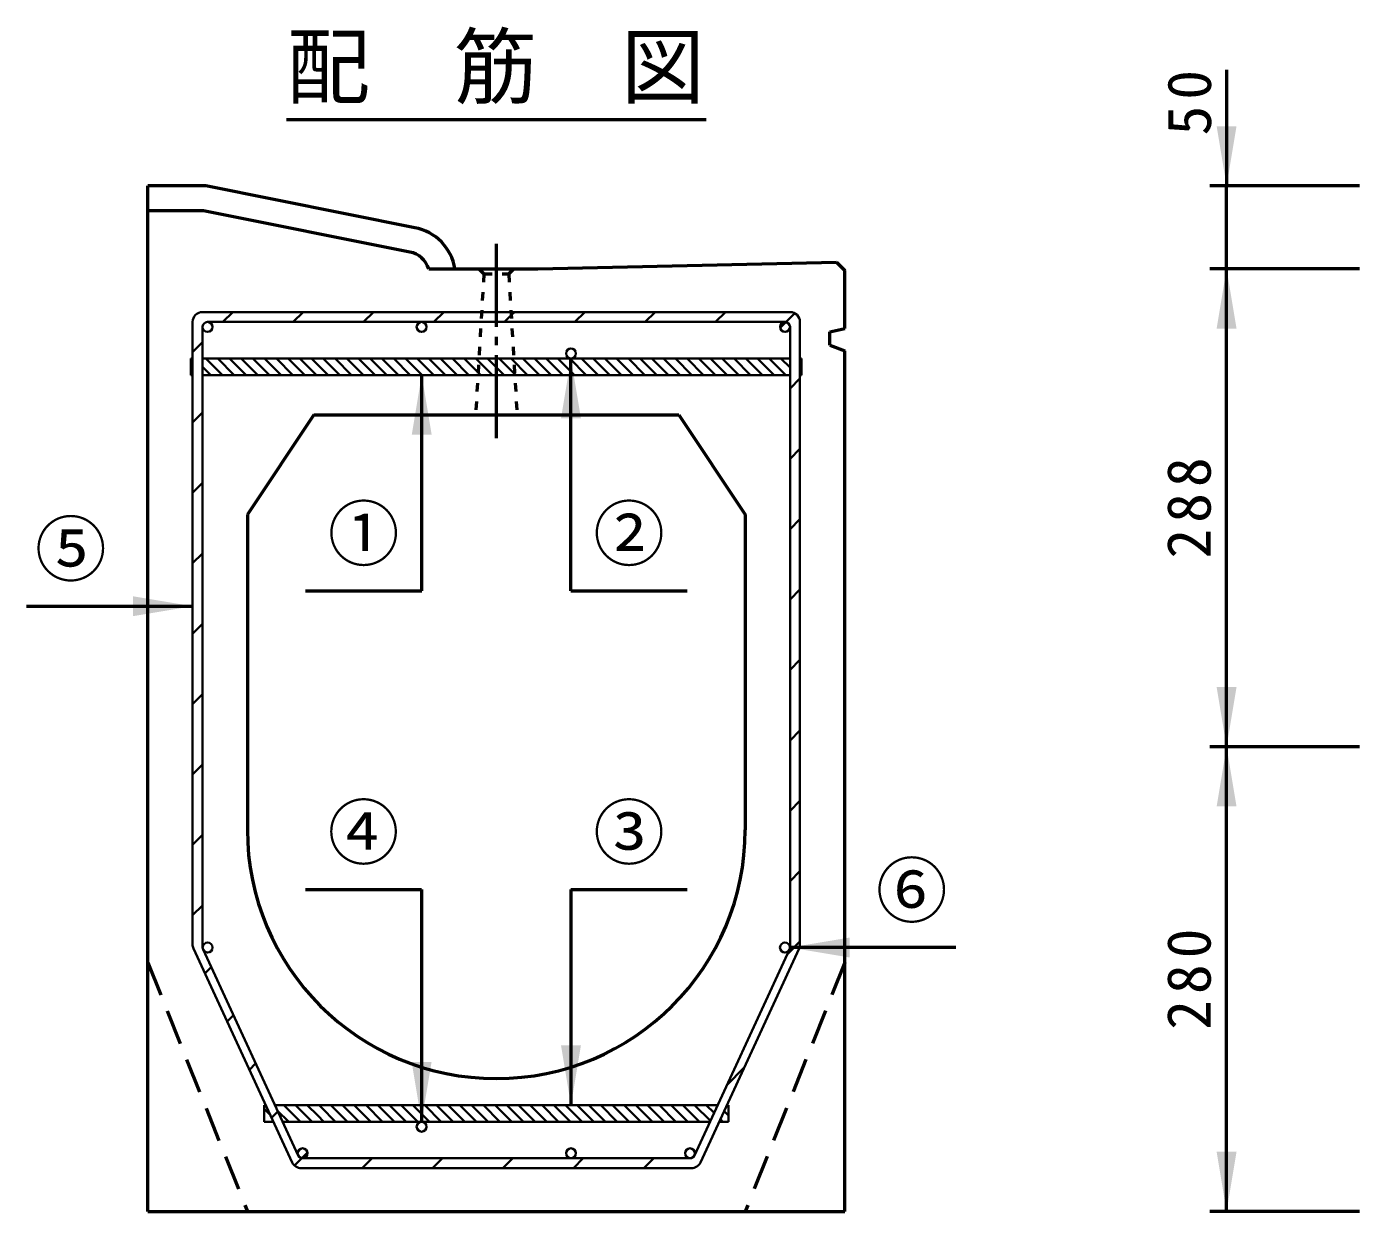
# Model space of a CAD drawing. Units: millimetres, scale not verified. Extents: x 100 to 4105, y 100 to 2870.
# Drawn here: x 1089 to 1892, y 1012 to 1726 of the extents above; entities that cross this region are included whole.
import ezdxf
from ezdxf.enums import TextEntityAlignment as Align

# ---------------------------------------------------------------- set-up
doc = ezdxf.new("R2010")
doc.units = ezdxf.units.MM
doc.header["$LTSCALE"] = 5
for name, pattern in [('USER1', [2.2, 1, -1.2]), ('USER2', [6.3, 4.2, -2.1]), ('USER4', [13.4, 10, -1.2, 1, -1.2])]:
    doc.linetypes.add(name, pattern=pattern)
doc.layers.add('V-nasSTD', color=7, linetype='Continuous', lineweight=35)
doc.styles.add('ＭＳ ゴシック', font='')
doc.styles.get('ＭＳ ゴシック').set_extended_font_data('MS Gothic')

msp = doc.modelspace()

# ---------------------------------------------------------------- hatches: boundary and pattern name
at = {"layer": 'V-nasSTD'}
for points in [[(1818.325, 1666.268), (1812.325, 1630.268), (1806.325, 1666.268)], [(1818.325, 1544.268), (1812.325, 1580.268), (1806.325, 1544.268)], [(1423.272, 1490.268), (1417.272, 1526.268), (1411.272, 1490.268)], [(1333.337, 1480.268), (1327.337, 1516.268), (1321.337, 1480.268)], [(1153.272, 1370.955), (1189.272, 1376.955), (1153.272, 1382.955)], [(1806.325, 1328.268), (1812.325, 1292.268), (1818.325, 1328.268)], [(1818.325, 1256.268), (1812.325, 1292.268), (1806.325, 1256.268)], [(1585.215, 1165.268), (1549.215, 1171.268), (1585.215, 1177.268)], [(1411.272, 1112.268), (1417.272, 1076.268), (1423.272, 1112.268)], [(1321.272, 1102.268), (1327.272, 1066.268), (1333.272, 1102.268)], [(1806.325, 1048.268), (1812.325, 1012.268), (1818.325, 1048.268)]]:
    msp.add_hatch(color=256, dxfattribs=at).paths.add_polyline_path(points)

# ---------------------------------------------------------------- linework, layer by layer
at = {"layer": 'V-nasSTD', "lineweight": 50}
for p, q in [((1812.325, 1700.268), (1812.325, 1630.268)), ((1245.869, 1670.268), (1498.676, 1670.268)), ((1162.272, 1012.268), (1162.272, 1630.268)), ((1197.272, 1630.268), (1162.272, 1630.268)), ((1323.156, 1605.091), (1197.272, 1630.268)), ((1892.325, 1630.268), (1802.325, 1630.268)), ((1812.325, 1580.268), (1812.325, 1630.268)), ((1195.787, 1615.268), (1162.272, 1615.268)), ((1320.214, 1590.383), (1195.787, 1615.268)), ((1397.272, 1580.268), (1577.272, 1584.268)), ((1577.272, 1584.268), (1582.272, 1579.268)), ((1331.551, 1580.268), (1397.272, 1580.268)), ((1582.272, 1544.283), (1582.272, 1579.268)), ((1892.325, 1580.268), (1802.325, 1580.268)), ((1812.325, 1292.268), (1812.325, 1580.268)), ((1573.272, 1542.268), (1582.272, 1544.283)), ((1573.272, 1534.268), (1573.272, 1542.268)), ((1573.272, 1534.268), (1582.272, 1530.91)), ((1417.272, 1386.268), (1417.272, 1526.268)), ((1582.272, 1012.268), (1582.272, 1530.91)), ((1327.337, 1386.268), (1327.337, 1516.268)), ((1262.272, 1492.268), (1222.272, 1432.268)), ((1262.272, 1492.268), (1482.272, 1492.268)), ((1482.272, 1492.268), (1522.272, 1432.268)), ((1222.272, 1432.268), (1222.272, 1242.268)), ((1522.272, 1432.268), (1522.272, 1242.268)), ((1257.337, 1386.268), (1327.337, 1386.268)), ((1417.272, 1386.268), (1487.272, 1386.268)), ((1089.272, 1376.955), (1189.272, 1376.955)), ((1892.325, 1292.268), (1802.325, 1292.268)), ((1812.325, 1012.268), (1812.325, 1292.268)), ((1257.272, 1206.268), (1327.272, 1206.268)), ((1327.272, 1206.268), (1327.272, 1066.268)), ((1417.272, 1206.268), (1417.272, 1076.268)), ((1417.272, 1206.268), (1487.272, 1206.268)), ((1649.215, 1171.268), (1549.215, 1171.268)), ((1162.272, 1012.268), (1582.272, 1012.268)), ((1892.325, 1012.268), (1802.325, 1012.268))]:
    msp.add_line(p, q, dxfattribs=at)
at = {"layer": 'V-nasSTD', "linetype": 'USER4', "lineweight": 50}
msp.add_line((1372.272, 1595.268), (1372.272, 1477.268), dxfattribs=at)
at = {"layer": 'V-nasSTD', "linetype": 'USER1', "lineweight": 50}
for p, q in [((1364.772, 1577.268), (1359.772, 1492.268)), ((1364.772, 1577.268), (1361.772, 1580.268)), ((1364.772, 1577.268), (1379.772, 1577.268)), ((1379.772, 1577.268), (1382.772, 1580.268)), ((1379.772, 1577.268), (1384.772, 1492.268))]:
    msp.add_line(p, q, dxfattribs=at)
at = {"layer": 'V-nasSTD'}
for p, q in [((1549.272, 1554.268), (1195.272, 1554.268)), ((1213.443, 1554.268), (1207.443, 1548.268)), ((1213.443, 1554.268), (1207.443, 1548.268)), ((1213.443, 1554.268), (1207.443, 1548.268)), ((1213.443, 1554.268), (1207.443, 1548.268)), ((1255.87, 1554.268), (1249.87, 1548.268)), ((1255.87, 1554.268), (1249.87, 1548.268)), ((1255.87, 1554.268), (1249.87, 1548.268)), ((1255.87, 1554.268), (1249.87, 1548.268)), ((1298.296, 1554.268), (1292.296, 1548.268)), ((1298.296, 1554.268), (1292.296, 1548.268)), ((1298.296, 1554.268), (1292.296, 1548.268)), ((1298.296, 1554.268), (1292.296, 1548.268)), ((1340.723, 1554.268), (1334.723, 1548.268)), ((1340.723, 1554.268), (1334.723, 1548.268)), ((1340.723, 1554.268), (1334.723, 1548.268)), ((1340.723, 1554.268), (1334.723, 1548.268)), ((1381.238, 1552.357), (1377.149, 1548.268)), ((1383.149, 1554.268), (1381.238, 1552.357)), ((1419.575, 1548.268), (1425.575, 1554.268)), ((1468.002, 1554.268), (1462.002, 1548.268)), ((1468.002, 1554.268), (1462.002, 1548.268)), ((1468.002, 1554.268), (1462.002, 1548.268)), ((1468.002, 1554.268), (1462.002, 1548.268)), ((1510.428, 1554.268), (1504.428, 1548.268)), ((1510.428, 1554.268), (1504.428, 1548.268)), ((1510.428, 1554.268), (1504.428, 1548.268)), ((1510.428, 1554.268), (1504.428, 1548.268)), ((1552.13, 1553.544), (1546.807, 1548.22)), ((1552.13, 1553.544), (1546.807, 1548.22)), ((1552.13, 1553.544), (1546.807, 1548.22)), ((1552.13, 1553.544), (1546.807, 1548.22)), ((1189.272, 1548.268), (1189.272, 1173.121)), ((1195.272, 1545.268), (1195.272, 1171.392)), ((1546.272, 1548.268), (1198.272, 1548.268)), ((1546.807, 1548.22), (1543.32, 1544.734)), ((1549.272, 1171.392), (1549.272, 1545.268)), ((1555.272, 1173.121), (1555.272, 1548.268)), ((1195.272, 1536.097), (1189.272, 1530.097)), ((1195.272, 1536.097), (1189.272, 1530.097)), ((1195.272, 1536.097), (1189.272, 1530.097)), ((1195.272, 1536.097), (1189.272, 1530.097)), ((1188.272, 1526.268), (1189.272, 1526.268)), ((1188.272, 1526.268), (1188.272, 1516.268)), ((1549.272, 1526.268), (1195.272, 1526.268)), ((1197.311, 1526.268), (1207.311, 1516.268)), ((1204.382, 1526.268), (1214.382, 1516.268)), ((1211.453, 1526.268), (1221.453, 1516.268)), ((1218.524, 1526.268), (1228.524, 1516.268)), ((1225.596, 1526.268), (1235.596, 1516.268)), ((1232.667, 1526.268), (1242.667, 1516.268)), ((1239.738, 1526.268), (1249.738, 1516.268)), ((1246.809, 1526.268), (1256.809, 1516.268)), ((1253.88, 1526.268), (1263.88, 1516.268)), ((1260.951, 1526.268), (1270.951, 1516.268)), ((1268.022, 1526.268), (1278.022, 1516.268)), ((1275.093, 1526.268), (1285.093, 1516.268)), ((1282.164, 1526.268), (1292.164, 1516.268)), ((1289.235, 1526.268), (1299.235, 1516.268)), ((1296.306, 1526.268), (1306.306, 1516.268)), ((1303.377, 1526.268), (1313.377, 1516.268)), ((1310.448, 1526.268), (1320.448, 1516.268)), ((1317.519, 1526.268), (1327.519, 1516.268)), ((1324.591, 1526.268), (1334.591, 1516.268)), ((1331.662, 1526.268), (1341.662, 1516.268)), ((1338.733, 1526.268), (1348.733, 1516.268)), ((1345.804, 1526.268), (1355.804, 1516.268)), ((1352.875, 1526.268), (1362.875, 1516.268)), ((1359.946, 1526.268), (1369.946, 1516.268)), ((1367.017, 1526.268), (1377.017, 1516.268)), ((1374.088, 1526.268), (1384.088, 1516.268)), ((1381.159, 1526.268), (1391.159, 1516.268)), ((1388.23, 1526.268), (1398.23, 1516.268)), ((1395.301, 1526.268), (1405.301, 1516.268)), ((1402.372, 1526.268), (1412.372, 1516.268)), ((1409.443, 1526.268), (1419.443, 1516.268)), ((1416.514, 1526.268), (1426.514, 1516.268)), ((1423.585, 1526.268), (1433.585, 1516.268)), ((1430.657, 1526.268), (1440.657, 1516.268)), ((1437.728, 1526.268), (1447.728, 1516.268)), ((1444.799, 1526.268), (1454.799, 1516.268)), ((1451.87, 1526.268), (1461.87, 1516.268)), ((1458.941, 1526.268), (1468.941, 1516.268)), ((1466.012, 1526.268), (1476.012, 1516.268)), ((1473.083, 1526.268), (1483.083, 1516.268)), ((1480.154, 1526.268), (1490.154, 1516.268)), ((1487.225, 1526.268), (1497.225, 1516.268)), ((1494.296, 1526.268), (1504.296, 1516.268)), ((1501.367, 1526.268), (1511.367, 1516.268)), ((1508.438, 1526.268), (1518.438, 1516.268)), ((1515.509, 1526.268), (1525.509, 1516.268)), ((1522.58, 1526.268), (1532.58, 1516.268)), ((1529.651, 1526.268), (1539.651, 1516.268)), ((1536.723, 1526.268), (1546.723, 1516.268)), ((1543.794, 1526.268), (1549.272, 1520.789)), ((1555.272, 1526.268), (1556.272, 1526.268)), ((1556.272, 1526.268), (1556.272, 1516.268)), ((1188.272, 1521.165), (1189.272, 1520.165)), ((1195.272, 1521.236), (1200.24, 1516.268)), ((1555.272, 1521.86), (1556.272, 1520.86)), ((1189.272, 1516.268), (1188.272, 1516.268)), ((1549.272, 1516.268), (1195.272, 1516.268)), ((1555.272, 1514.259), (1549.272, 1508.259)), ((1555.272, 1514.259), (1549.272, 1508.259)), ((1555.272, 1514.259), (1549.272, 1508.259)), ((1555.272, 1514.259), (1549.272, 1508.259)), ((1556.272, 1516.268), (1555.272, 1516.268)), ((1195.272, 1493.67), (1189.272, 1487.67)), ((1195.272, 1493.67), (1189.272, 1487.67)), ((1195.272, 1493.67), (1189.272, 1487.67)), ((1195.272, 1493.67), (1189.272, 1487.67)), ((1555.272, 1471.833), (1549.272, 1465.833)), ((1555.272, 1471.833), (1549.272, 1465.833)), ((1555.272, 1471.833), (1549.272, 1465.833)), ((1555.272, 1471.833), (1549.272, 1465.833)), ((1195.272, 1451.244), (1189.272, 1445.244)), ((1195.272, 1451.244), (1189.272, 1445.244)), ((1195.272, 1451.244), (1189.272, 1445.244)), ((1195.272, 1451.244), (1189.272, 1445.244)), ((1555.272, 1429.406), (1549.272, 1423.406)), ((1555.272, 1429.406), (1549.272, 1423.406)), ((1555.272, 1429.406), (1549.272, 1423.406)), ((1555.272, 1429.406), (1549.272, 1423.406)), ((1195.272, 1408.818), (1189.272, 1402.818)), ((1195.272, 1408.818), (1189.272, 1402.818)), ((1195.272, 1408.818), (1189.272, 1402.818)), ((1195.272, 1408.818), (1189.272, 1402.818)), ((1549.272, 1380.98), (1555.272, 1386.98)), ((1549.272, 1380.98), (1555.272, 1386.98)), ((1549.272, 1380.98), (1555.272, 1386.98)), ((1549.272, 1380.98), (1555.272, 1386.98)), ((1195.272, 1366.391), (1189.272, 1360.391)), ((1195.272, 1366.391), (1189.272, 1360.391)), ((1195.272, 1366.391), (1189.272, 1360.391)), ((1195.272, 1366.391), (1189.272, 1360.391)), ((1549.272, 1338.554), (1555.272, 1344.554)), ((1549.272, 1338.554), (1555.272, 1344.554)), ((1549.272, 1338.554), (1555.272, 1344.554)), ((1549.272, 1338.554), (1555.272, 1344.554)), ((1195.272, 1323.965), (1189.272, 1317.965)), ((1195.272, 1323.965), (1189.272, 1317.965)), ((1195.272, 1323.965), (1189.272, 1317.965)), ((1195.272, 1323.965), (1189.272, 1317.965)), ((1549.272, 1296.127), (1555.272, 1302.127)), ((1549.272, 1296.127), (1555.272, 1302.127)), ((1549.272, 1296.127), (1555.272, 1302.127)), ((1549.272, 1296.127), (1555.272, 1302.127)), ((1195.272, 1281.538), (1189.272, 1275.538)), ((1195.272, 1281.538), (1189.272, 1275.538)), ((1195.272, 1281.538), (1189.272, 1275.538)), ((1195.272, 1281.538), (1189.272, 1275.538)), ((1549.272, 1253.701), (1555.272, 1259.701)), ((1549.272, 1253.701), (1555.272, 1259.701)), ((1549.272, 1253.701), (1555.272, 1259.701)), ((1549.272, 1253.701), (1555.272, 1259.701)), ((1195.272, 1239.112), (1189.272, 1233.112)), ((1195.272, 1239.112), (1189.272, 1233.112)), ((1195.272, 1239.112), (1189.272, 1233.112)), ((1195.272, 1239.112), (1189.272, 1233.112)), ((1549.272, 1211.274), (1555.272, 1217.274)), ((1549.272, 1211.274), (1555.272, 1217.274)), ((1549.272, 1211.274), (1555.272, 1217.274)), ((1549.272, 1211.274), (1555.272, 1217.274)), ((1195.272, 1196.686), (1189.272, 1190.686)), ((1195.272, 1196.686), (1189.272, 1190.686)), ((1195.272, 1196.686), (1189.272, 1190.686)), ((1195.272, 1196.686), (1189.272, 1190.686)), ((1547.656, 1167.232), (1555.272, 1174.848)), ((1547.656, 1167.232), (1555.272, 1174.848)), ((1547.656, 1167.232), (1555.272, 1174.848)), ((1547.656, 1167.232), (1555.272, 1174.848)), ((1249.295, 1041.754), (1189.825, 1170.606)), ((1252.836, 1046.011), (1195.548, 1170.135)), ((1491.708, 1046.011), (1548.996, 1170.135)), ((1495.25, 1041.754), (1554.72, 1170.606)), ((1200.475, 1159.462), (1196.707, 1155.694)), ((1200.475, 1159.462), (1196.707, 1155.694)), ((1200.475, 1159.462), (1196.707, 1155.694)), ((1200.475, 1159.462), (1196.707, 1155.694)), ((1213.872, 1130.433), (1210.105, 1126.665)), ((1213.872, 1130.433), (1210.105, 1126.665)), ((1213.872, 1130.433), (1210.105, 1126.665)), ((1213.872, 1130.433), (1210.105, 1126.665)), ((1227.27, 1101.404), (1223.503, 1097.637)), ((1227.27, 1101.404), (1223.503, 1097.637)), ((1227.27, 1101.404), (1223.503, 1097.637)), ((1227.27, 1101.404), (1223.503, 1097.637)), ((1511.291, 1088.44), (1521.517, 1098.666)), ((1511.291, 1088.44), (1521.517, 1098.666)), ((1511.291, 1088.44), (1521.517, 1098.666)), ((1511.291, 1088.44), (1521.517, 1098.666)), ((1232.365, 1076.268), (1232.365, 1066.268)), ((1232.365, 1076.268), (1233.365, 1076.268)), ((1505.673, 1076.268), (1238.872, 1076.268)), ((1244.26, 1076.268), (1254.26, 1066.268)), ((1251.331, 1076.268), (1261.331, 1066.268)), ((1258.403, 1076.268), (1264.667, 1070.004)), ((1265.474, 1076.268), (1266.745, 1074.997)), ((1272.545, 1076.268), (1282.545, 1066.268)), ((1279.616, 1076.268), (1289.616, 1066.268)), ((1286.687, 1076.268), (1296.687, 1066.268)), ((1293.758, 1076.268), (1303.758, 1066.268)), ((1300.829, 1076.268), (1310.829, 1066.268)), ((1307.9, 1076.268), (1317.9, 1066.268)), ((1314.971, 1076.268), (1324.971, 1066.268)), ((1322.042, 1076.268), (1332.042, 1066.268)), ((1329.113, 1076.268), (1339.113, 1066.268)), ((1336.184, 1076.268), (1346.184, 1066.268)), ((1343.255, 1076.268), (1353.255, 1066.268)), ((1350.326, 1076.268), (1360.326, 1066.268)), ((1357.397, 1076.268), (1367.397, 1066.268)), ((1364.469, 1076.268), (1374.469, 1066.268)), ((1371.54, 1076.268), (1381.54, 1066.268)), ((1378.611, 1076.268), (1388.611, 1066.268)), ((1385.682, 1076.268), (1395.682, 1066.268)), ((1392.753, 1076.268), (1402.753, 1066.268)), ((1399.824, 1076.268), (1409.824, 1066.268)), ((1406.895, 1076.268), (1416.895, 1066.268)), ((1413.966, 1076.268), (1423.966, 1066.268)), ((1421.037, 1076.268), (1431.037, 1066.268)), ((1428.108, 1076.268), (1438.108, 1066.268)), ((1435.179, 1076.268), (1445.179, 1066.268)), ((1442.25, 1076.268), (1452.25, 1066.268)), ((1449.321, 1076.268), (1459.321, 1066.268)), ((1456.392, 1076.268), (1466.392, 1066.268)), ((1463.464, 1076.268), (1473.464, 1066.268)), ((1470.535, 1076.268), (1480.535, 1066.268)), ((1477.606, 1076.268), (1487.606, 1066.268)), ((1484.677, 1076.268), (1494.677, 1066.268)), ((1491.748, 1076.268), (1501.276, 1066.74)), ((1498.819, 1076.268), (1503.508, 1071.578)), ((1511.179, 1076.268), (1512.179, 1076.268)), ((1512.179, 1076.268), (1512.179, 1066.268)), ((1232.365, 1074.021), (1236.148, 1070.238)), ((1236.901, 1068.608), (1240.668, 1072.376)), ((1236.901, 1068.608), (1240.668, 1072.376)), ((1236.901, 1068.608), (1240.668, 1072.376)), ((1236.901, 1068.608), (1240.668, 1072.376)), ((1240.314, 1073.144), (1247.189, 1066.268)), ((1264.667, 1070.004), (1268.403, 1066.268)), ((1266.745, 1074.997), (1275.474, 1066.268)), ((1509.509, 1072.649), (1512.179, 1069.979)), ((1232.365, 1066.95), (1233.047, 1066.268)), ((1232.365, 1066.268), (1237.981, 1066.268)), ((1501.058, 1066.268), (1243.487, 1066.268)), ((1506.564, 1066.268), (1512.179, 1066.268)), ((1507.276, 1067.811), (1508.819, 1066.268)), ((1250.624, 1039.905), (1255.033, 1044.315)), ((1250.624, 1039.905), (1255.033, 1044.315)), ((1250.624, 1039.905), (1255.033, 1044.315)), ((1250.624, 1039.905), (1255.033, 1044.315)), ((1252.836, 1046.011), (1252.837, 1046.011)), ((1255.033, 1044.315), (1258.514, 1047.795)), ((1255.56, 1044.268), (1488.984, 1044.268)), ((1255.56, 1044.268), (1255.56, 1044.268)), ((1291.413, 1038.268), (1297.413, 1044.268)), ((1291.413, 1038.268), (1297.413, 1044.268)), ((1291.413, 1038.268), (1297.413, 1044.268)), ((1291.413, 1038.268), (1297.413, 1044.268)), ((1333.84, 1038.268), (1339.84, 1044.268)), ((1333.84, 1038.268), (1339.84, 1044.268)), ((1333.84, 1038.268), (1339.84, 1044.268)), ((1333.84, 1038.268), (1339.84, 1044.268)), ((1376.266, 1038.268), (1382.266, 1044.268)), ((1376.266, 1038.268), (1382.266, 1044.268)), ((1376.266, 1038.268), (1382.266, 1044.268)), ((1376.266, 1038.268), (1382.266, 1044.268)), ((1418.692, 1038.268), (1424.693, 1044.268)), ((1418.692, 1038.268), (1424.693, 1044.268)), ((1418.692, 1038.268), (1424.693, 1044.268)), ((1418.692, 1038.268), (1424.693, 1044.268)), ((1461.119, 1038.268), (1467.119, 1044.268)), ((1461.119, 1038.268), (1467.119, 1044.268)), ((1461.119, 1038.268), (1467.119, 1044.268)), ((1461.119, 1038.268), (1467.119, 1044.268)), ((1254.743, 1038.268), (1489.802, 1038.268))]:
    msp.add_line(p, q, dxfattribs=at)
at = {"layer": 'V-nasSTD', "linetype": 'USER2', "lineweight": 50}
for p, q in [((1162.272, 1162.268), (1222.272, 1012.268)), ((1582.272, 1162.268), (1522.272, 1012.268))]:
    msp.add_line(p, q, dxfattribs=at)
at = {"layer": 'V-nasSTD'}
for centre in [(1198.272, 1545.268), (1327.272, 1545.268), (1546.272, 1545.268), (1417.272, 1529.268), (1198.326, 1171.268), (1546.215, 1171.268), (1327.272, 1063.268), (1327.272, 1063.268), (1255.561, 1047.268), (1417.272, 1047.268), (1488.984, 1047.268)]:
    msp.add_circle(centre, 3, dxfattribs=at)
at = {"layer": 'V-nasSTD', "lineweight": 50}
for centre, radius, start, end in [((1317.796, 1575.758), 29.819, 8.69924, 79.64595), ((1317.272, 1575.674), 15, 17.83486, 78.69007), ((1372.272, 1242.268), 150, 180, 270), ((1372.272, 1242.268), 150, 270, 0)]:
    msp.add_arc(centre, radius, start, end, dxfattribs=at)
at = {"layer": 'V-nasSTD'}
for centre, radius, start, end in [((1195.272, 1548.268), 6, 90, 180), ((1549.272, 1548.268), 6, 0, 90), ((1198.272, 1545.268), 3, 90, 180), ((1198.272, 1545.268), 3, 90, 180), ((1198.272, 1545.268), 3, 90, 180), ((1546.272, 1545.268), 3, 0, 90), ((1546.272, 1545.268), 3, 0, 90), ((1546.272, 1545.268), 3, 0, 90), ((1195.272, 1173.121), 6, 180, 204.77514), ((1549.272, 1173.121), 6, 335.22486, 0), ((1198.272, 1171.392), 3, 180, 204.77514), ((1546.272, 1171.392), 3, 335.22486, 0), ((1255.56, 1047.268), 3, 204.77514, 270), ((1255.56, 1047.268), 3, 204.77514, 246.91867), ((1255.561, 1047.268), 3, 204.76951, 246.91107), ((1255.56, 1047.268), 3, 246.91867, 270), ((1255.561, 1047.268), 3, 246.91107, 269.99301), ((1488.984, 1047.268), 3, 270, 335.22486), ((1254.743, 1044.268), 6, 204.77514, 270), ((1489.802, 1044.268), 6, 270, 335.22486)]:
    msp.add_arc(centre, radius, start, end, dxfattribs=at)

# ---------------------------------------------------------------- texts
at = {"layer": 'V-nasSTD', "style": 'ＭＳ ゴシック'}
for s, height, p in [('配\u3000筋\u3000図', 36.95, (1245.869, 1720.668)), ('①', 31.67, (1270.737, 1436.468)), ('②', 31.67, (1430.672, 1436.468)), ('⑤', 31.67, (1094.272, 1427.155)), ('④', 31.67, (1270.672, 1256.468)), ('③', 31.67, (1430.672, 1256.468)), ('⑥', 31.67, (1601.015, 1221.468))]:
    msp.add_text(s, height=height, dxfattribs=at).set_placement(p, align=Align.TOP_LEFT)
at = {"layer": 'V-nasSTD', "char_height": 26.39, "attachment_point": 1, "rotation": 90, "style": 'ＭＳ ゴシック'}
for s, insert in [('\\T1.2;50', (1776.547, 1660.668)), ('\\T1.2;288', (1776.325, 1405.668)), ('\\T1.2;280', (1776.325, 1121.668))]:
    msp.add_mtext(s, dxfattribs=dict(at, insert=insert))

doc.saveas('drawing.dxf')
